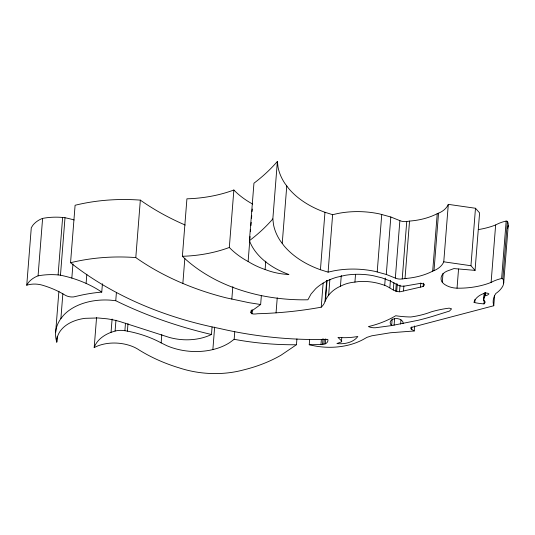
<?xml version="1.0" encoding="UTF-8"?>
<svg xmlns="http://www.w3.org/2000/svg" width="535" height="535" viewBox="0 0 535 535"><rect width="100%" height="100%" fill="white"/><g stroke="black" fill="none" stroke-linecap="round" stroke-linejoin="round"><path stroke-width="0.8" d="M62.862 293.615L60.89 318.599A55.212 37.169 4.5 0 0 56.784 342.139L56.951 339.063A37.35 25.145 4.5 0 1 85.145 318.325L97.938 317.957L107.201 318.827A64.173 43.195 4.5 0 1 120.656 321.796L169.18 337.391A44.432 29.913 4.5 0 0 208.175 335.947L211.465 334.489L212.061 326.992M102.426 283.771L101.764 292.103L99.945 292.264A119.78 80.631 4.5 0 0 78.364 295.822L73.609 296.918A10.078 6.781 4.5 0 1 65.337 295.266L61.645 293.153A75.315 50.698 4.5 0 0 42.165 285.135L40.466 284.7A18.979 12.773 4.5 0 0 28.576 284.714L26.75 285.215L31.284 227.749L32.963 225.128A28.181 18.972 4.5 0 1 41.396 218.848L42.606 218.4A50.644 34.093 4.5 0 1 62.628 217.464L65.002 217.725A92.214 62.073 4.5 0 1 74.138 219.965M26.75 285.215L28.422 282.587A28.181 18.972 4.5 0 1 36.861 276.307L38.065 275.859L42.606 218.4M38.065 275.859A50.644 34.093 4.5 0 1 58.094 274.923L62.628 217.464M55.68 332.021L58.897 291.221M101.764 292.103L98.962 290.264A92.274 62.113 4.5 0 0 71.837 278.086A92.214 62.073 4.5 0 0 60.468 275.191L65.002 217.725M56.784 342.139L57.245 336.308M309.631 339.732L309.237 344.727L320.973 344.547L325.36 343.824A6.821 4.588 4.5 0 0 327.915 339.932L327.788 339.371L327.012 339.384A289.007 194.546 4.5 0 1 299.934 339.21A289.087 194.6 4.5 0 1 219.537 328.457A286.76 193.035 4.5 0 1 125.839 297.306C106.305 287.683 87.646 276.241 70.553 262.725L75.094 205.266A148.616 100.045 4.5 0 1 140.337 200.123A222.868 150.027 4.5 0 0 185.197 225.034M71.837 278.086L72.954 263.929M86.102 283.41L86.824 274.254M94.193 347.523L95.076 345.416A37.811 25.453 4.5 0 1 111.053 332.335L115.099 331.058A16.304 10.974 4.5 0 1 124.882 330.704L127.404 331.138A87.646 58.997 4.5 0 1 161.142 342.902L166.8 345.69A52.069 35.049 4.5 0 0 229.722 342.594L234.156 339.304A219.002 147.419 4.5 0 0 296.443 344.747L280.995 355.213A132.178 88.977 4.5 0 1 243.539 369.919A79.12 53.259 4.5 0 1 179.004 367.806L178.055 367.532A137.308 92.428 4.5 0 1 137.441 348.914L134.954 347.556A34.668 23.339 4.5 0 0 98.112 345.784L94.193 347.523L96.561 317.543M111.053 332.335L112.103 319.014M211.472 334.489A338.555 227.897 4.5 0 1 115.754 300.717L116.416 292.391M115.099 331.058L115.955 320.231M124.882 330.704L125.478 323.207M127.404 331.138L127.999 323.642M261.374 295.353L260.652 304.515L249.029 302.696L226.151 297.834A222.988 150.101 4.5 0 1 182.856 283.436A222.868 150.027 4.5 0 1 135.796 257.582L140.337 200.123M161.142 342.902L161.797 334.569M251.249 310.213C249.277 315.041 254.754 314.085 257.623 313.731A296.423 199.542 4.5 0 0 318.171 307.732L321.227 307.177A23.486 15.809 4.5 0 0 325.046 301.352C327.841 294.471 333.673 289.154 340.434 286.258A31.318 21.079 4.5 0 1 354.926 282.085L358.865 281.55A41.73 28.094 4.5 0 1 382.786 284.727C388.818 286.018 393.178 291.695 399.505 291.789A11.242 7.57 4.5 0 0 402.922 291.134L423.152 286.492L424.409 284.908A1.511 1.016 4.5 0 0 423.118 283.791L420.323 283.383L404.694 286.078A7.771 5.23 4.5 0 1 397.766 285.015L390.329 281.029L381.957 277.859L373.002 275.659A55.7 37.49 4.5 0 0 345.256 275.304L336.575 277.284A55.7 37.49 4.5 0 0 315.657 288.719L311.042 294.016L307.899 299.781C291.909 300.122 275.899 298.637 260.244 295.373A137.823 92.776 4.5 0 1 216.635 280.266C204.176 273.907 192.46 266.015 182.382 256.285L186.922 198.819A112.638 75.823 4.5 0 0 233.862 190.005A81.835 55.092 4.5 0 0 249.658 202.364L252.66 204.036M182.856 283.436L184.829 258.452M212.87 349.589L214.642 327.106M414.625 325.975L414.23 330.971L411.174 328.978L410.927 327.54L493.765 305.746A29.532 19.882 4.5 0 1 495.29 294.364L495.891 293.447A32.749 22.042 4.5 0 0 501.208 288.546L501.957 287.509A17.902 12.051 4.5 0 0 503.04 279.056L501.629 278.508A35.537 23.921 4.5 0 0 491.103 282.42L488.034 283.55A67.744 45.602 4.5 0 1 457.037 288.171L456.261 288.151A17.474 11.763 4.5 0 1 443.408 283.523L441.669 281.377A13.87 9.336 4.5 0 1 446.919 271.158L453.927 268.57L475.053 270.376L479.594 212.91L475.481 208.262L448.303 204.357A24.309 16.364 4.5 0 1 438.539 213.184L437.229 213.686A59.485 40.038 4.5 0 1 411.034 220.948L406.747 221.47A8.52 5.738 4.5 0 1 399.872 220.627L390.817 216.996L379.489 213.906A72.118 48.545 4.5 0 0 338.187 213.425L332.63 214.689L324.966 212.275A82.229 55.352 4.5 0 1 288.686 188.514L284.847 183.391A82.229 55.352 4.5 0 1 278.013 167.02L277.377 161.43A216.715 145.881 4.5 0 1 253.944 183.211L249.41 240.676A72.486 48.792 4.5 0 0 288.9 274.488A51.327 34.548 4.5 0 1 265.113 269.5L263.394 268.911A68.6 46.177 4.5 0 1 248.12 261.501L245.117 259.823A81.835 55.092 4.5 0 1 229.321 247.464L233.862 190.005M231.829 299.145L232.819 286.66M234.156 339.304L234.751 331.807M248.12 261.501L249.765 240.683M249.898 239.011L250.092 236.517M250.487 231.521L250.621 229.856M250.948 225.69L251.209 222.359M251.537 218.193L251.738 215.699M252.065 211.532L252.266 209.038M251.249 313.249L251.443 310.755M251.403 313.497L251.664 310.166M251.631 313.704L251.891 310.374M251.965 313.838L252.293 309.671M265.113 269.5L265.768 261.167M406.493 278.407L402.213 278.929A8.52 5.738 4.5 0 1 395.338 278.086L386.283 274.455L374.948 271.365A72.118 48.545 4.5 0 0 333.646 270.891L328.095 272.148L320.432 269.734A82.229 55.352 4.5 0 1 284.145 245.973L280.313 240.85A82.229 55.352 4.5 0 1 273.479 224.479L272.843 218.889L277.377 161.43M276.053 312.841L277.237 297.855M282.226 243.412L286.767 185.953M296.443 344.747L296.932 338.916M320.432 269.734L324.966 212.275M321.227 307.177L323.133 283.028M320.973 344.547L321.368 339.551M325.046 301.352L326.691 280.534M325.507 300.469L327.086 280.48M328.095 272.148L332.63 214.689M322.558 344.426L323.02 338.595M323.922 344.226L324.317 339.23M328.63 295.22L329.881 279.397M325.36 343.824L325.755 338.829M340.434 286.258L341.29 275.438M341.517 340.842L337.98 337.418A51.246 34.501 4.5 0 0 357.835 336.462L356.845 337.699A20.571 13.843 4.5 0 1 339.029 343.724L336.896 343.544L341.276 341.932A1.177 0.789 4.5 0 0 341.517 340.842L341.785 337.511M354.926 282.085L355.514 274.595M377.208 271.907L381.743 214.448M384.685 285.55L385.28 278.053M386.283 274.455L390.817 216.996M389.841 287.783L390.43 280.286M393.312 290.003L393.9 282.507M395.338 278.086L399.872 220.627M392.175 318.92L391.653 325.581L377.349 327.494A10.72 7.216 4.5 0 1 368.394 326.591A89.465 60.228 4.5 0 0 395.719 315.737A74.646 50.25 4.5 0 0 410.773 316.994A73.87 49.728 4.5 0 0 431.357 311.818A88.195 59.365 4.5 0 1 449.179 308.133L451.573 308.862L449.507 311.062L437.61 314.781A237.955 160.179 4.5 0 1 418.236 320.271L391.653 325.581A6.554 4.414 4.5 0 1 394.669 318.666A6.554 4.414 4.5 0 1 403.189 323.575M395.706 291.147L396.301 283.65M394.088 325.16L394.609 318.539M396.702 291.481L397.298 283.985M399.505 291.789L400.026 285.122M402.213 278.929L406.747 221.47M400.628 324.023L400.956 319.883M403.497 290.926L403.892 285.924M405.015 278.514L409.549 221.055M411.174 328.978L411.308 327.313M411.629 329.426L411.83 326.925M420.483 287.094L420.811 282.928M423.152 286.492L423.419 283.162M406.493 278.407A59.485 40.038 4.5 0 0 432.688 271.151L437.229 213.686M432.688 271.151L434.005 270.643L438.546 213.184M434.005 270.643A24.309 16.364 4.5 0 0 443.762 261.816L448.303 204.357M442.291 282.5L443.013 273.338M457.037 288.171L458.555 269.018M475.053 270.376L470.947 265.728L475.481 208.262M484.998 292.739L484.73 296.069A22.303 15.013 4.5 0 0 483.64 300.543L484.416 301.252A2.26 1.525 4.5 0 1 485.198 301.981A7.624 5.129 4.5 0 1 484.014 303.893A45.736 30.789 4.5 0 1 474.766 302.623L475.026 299.292M483.714 300.75L484.235 293.093M484.095 297.554L484.422 293.387M484.342 296.865L484.476 294.317M484.014 303.893L484.275 300.563M484.73 296.069L485.198 292.571M484.931 295.902L485.512 295.715L485.706 293.22M491.103 282.42L495.644 224.961A35.537 23.921 4.5 0 1 506.17 221.049L507.581 221.597A17.902 12.051 4.5 0 1 507.949 227.107M493.765 305.746L494.554 295.755M501.629 278.508L506.17 221.049M502.873 278.688L507.407 221.222M503.689 283.002L508.223 225.543M60.89 318.599L63.471 315.376A52.356 35.243 4.5 0 1 110.21 300.142L115.754 300.717M260.652 304.515L252.166 310.634A4.467 3.009 4.5 0 0 251.055 312.714M495.644 224.961L492.574 226.091A67.744 45.602 4.5 0 1 478.39 229.568M414.23 330.971L390.41 332.77L371.812 335.793L366.936 337.358L364.422 338.795A56.59 38.092 4.5 0 1 314.433 345.877L309.237 344.727M58.094 274.923L60.462 275.191M443.762 261.816L470.947 265.728M474.766 302.623L473.936 302.449A20.45 13.763 4.5 0 1 476.137 298.45L476.979 297.554A20.464 13.776 4.5 0 1 485.472 292.999A4.093 2.755 4.5 0 1 488.936 293.902A6.139 4.133 4.5 0 1 485.512 295.715M272.843 218.889A216.715 145.881 4.5 0 1 249.41 240.676M229.321 247.464A112.638 75.823 4.5 0 1 182.382 256.285M70.553 262.725A148.616 100.045 4.5 0 1 135.803 257.582M507.695 227.87A17.902 12.051 4.5 0 1 507.367 228.612"/></g></svg>
